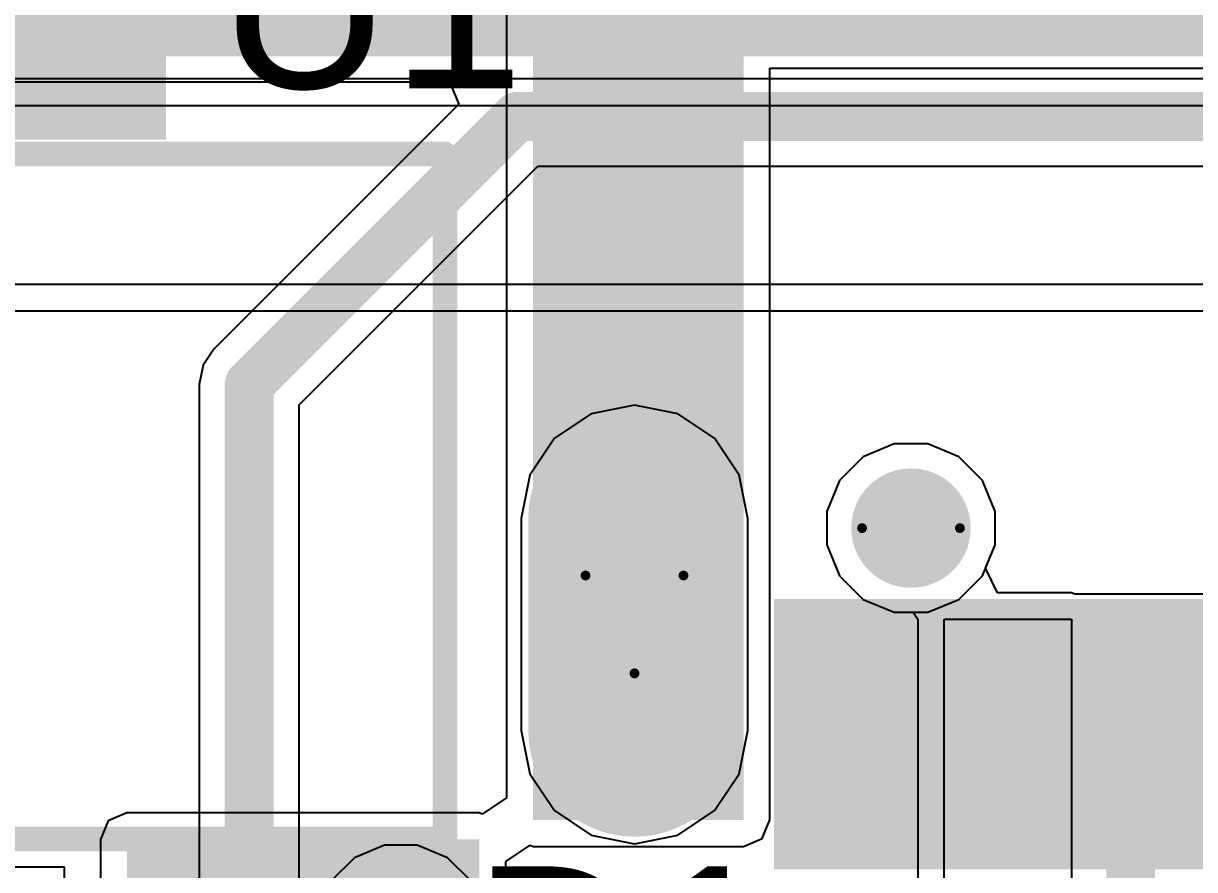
# Model space of a CAD drawing. Header units: inches. Extents: x -0.2 to 15.8, y 0 to 3.5.
# Drawn here: x 0.5909 to 0.8302, y 1.6918 to 1.8648 of the extents above; entities that cross this region are included whole.
import ezdxf

# ---------------------------------------------------------------- set-up
doc = ezdxf.new("R2010")
doc.units = ezdxf.units.IN
doc.header["$MEASUREMENT"] = 0
for name, color, linetype in [('Bottom Layer', 5, 'Continuous'), ('Bottom Solder', 6, 'Continuous'), ('Drill Drawing', 1, 'Continuous'), ('Multi-Layer', 9, 'Continuous'), ('Pad Holes', 156, 'Continuous'), ('Signal_1', 16, 'Continuous'), ('Signal_2', 76, 'Continuous'), ('Top Layer', 1, 'Continuous'), ('Top Overlay', 2, 'Continuous'), ('Top Paste', 8, 'Continuous'), ('Top Solder', 216, 'Continuous')]:
    doc.layers.add(name, color=color, linetype=linetype)
doc.styles.add('Arial', font='', dxfattribs={"height": 0.2})
doc.styles.get('Arial').set_extended_font_data('Arial')

msp = doc.modelspace()

# ---------------------------------------------------------------- hatches: boundary and pattern name
at = {"layer": 'Bottom Layer'}
h = msp.add_hatch(color=5, dxfattribs=at)
edge = h.paths.add_edge_path()
edge.add_arc((0.71572, 1.76359), 0.01772, 0, 180)
edge.add_line((0.69801, 1.76359), (0.69801, 1.72028))
edge.add_arc((0.71572, 1.72028), 0.01772, 180, 360)
edge.add_line((0.73344, 1.72028), (0.73344, 1.76359))
at = {"layer": 'Bottom Solder'}
h = msp.add_hatch(color=6, dxfattribs=at)
edge = h.paths.add_edge_path()
edge.add_arc((0.71572, 1.76359), 0.02172, 0, 180)
edge.add_line((0.69401, 1.76359), (0.69401, 1.72028))
edge.add_arc((0.71572, 1.72028), 0.02172, 180, 360)
edge.add_line((0.73744, 1.72028), (0.73744, 1.76359))
h = msp.add_hatch(color=6, dxfattribs=at)
edge = h.paths.add_edge_path()
edge.add_arc((0.77222, 1.76162), 0.004, 0, 360)
at = {"layer": 'Multi-Layer'}
h = msp.add_hatch(color=9, dxfattribs=at)
edge = h.paths.add_edge_path()
edge.add_arc((0.71572, 1.76359), 0.01772, 0, 180)
edge.add_line((0.69801, 1.76359), (0.69801, 1.72028))
edge.add_arc((0.71572, 1.72028), 0.01772, 180, 360)
edge.add_line((0.73344, 1.72028), (0.73344, 1.76359))
at = {"layer": 'Pad Holes'}
h = msp.add_hatch(color=7, dxfattribs=at)
edge = h.paths.add_edge_path()
edge.add_arc((0.71572, 1.76359), 0.01181, 0, 180)
edge.add_line((0.70391, 1.76359), (0.70391, 1.72028))
edge.add_arc((0.71572, 1.72028), 0.01181, 180, 360)
edge.add_line((0.72754, 1.72028), (0.72754, 1.76359))
h = msp.add_hatch(color=7, dxfattribs=at)
edge = h.paths.add_edge_path()
edge.add_arc((0.77222, 1.76162), 0.0122, 0, 360)
at = {"layer": 'Signal_1'}
h = msp.add_hatch(color=16, dxfattribs=at)
edge = h.paths.add_edge_path()
edge.add_arc((0.71572, 1.76359), 0.01772, 0, 180)
edge.add_line((0.69801, 1.76359), (0.69801, 1.72028))
edge.add_arc((0.71572, 1.72028), 0.01772, 180, 360)
edge.add_line((0.73344, 1.72028), (0.73344, 1.76359))
at = {"layer": 'Signal_2'}
h = msp.add_hatch(color=76, dxfattribs=at)
edge = h.paths.add_edge_path()
edge.add_arc((0.71572, 1.76359), 0.01772, 0, 180)
edge.add_line((0.69801, 1.76359), (0.69801, 1.72028))
edge.add_arc((0.71572, 1.72028), 0.01772, 180, 360)
edge.add_line((0.73344, 1.72028), (0.73344, 1.76359))
at = {"layer": 'Top Layer'}
for points in [[(0.144, 1.841), (0.62, 1.841), (0.62, 1.944), (0.144, 1.944)], [(1.078, 1.861), (1.078, 1.94391), (0.695, 1.94391), (0.695, 1.861)], [(0.6159, 1.84879), (0.4781, 1.84879), (0.4781, 1.93541), (0.6159, 1.93541)], [(0.738, 1.8976), (0.695, 1.8976), (0.695, 1.702), (0.738, 1.702)], [(0.77183, 1.69587), (0.74821, 1.69587), (0.74821, 1.74312), (0.77183, 1.74312)], [(0.7797, 1.74312), (0.80332, 1.74312), (0.80332, 1.69587), (0.7797, 1.69587)], [(0.8112, 1.74312), (0.82301, 1.74312), (0.82301, 1.69587), (0.8112, 1.69587)], [(0.612, 1.6), (0.63258, 1.6), (0.63258, 1.698), (0.612, 1.698)], [(0.625, 1.508), (0.684, 1.508), (0.684, 1.698), (0.625, 1.698)]]:
    msp.add_hatch(color=1, dxfattribs=at).paths.add_polyline_path(points)
h = msp.add_hatch(color=1, dxfattribs=at)
edge = h.paths.add_edge_path()
edge.add_arc((0.71572, 1.76359), 0.01772, 0, 180)
edge.add_line((0.69801, 1.76359), (0.69801, 1.72028))
edge.add_arc((0.71572, 1.72028), 0.01772, 180, 360)
edge.add_line((0.73344, 1.72028), (0.73344, 1.76359))
at = {"layer": 'Top Paste'}
for points in [[(0.6159, 1.84879), (0.4781, 1.84879), (0.4781, 1.93541), (0.6159, 1.93541)], [(0.77183, 1.69587), (0.74821, 1.69587), (0.74821, 1.74312), (0.77183, 1.74312)], [(0.7797, 1.74312), (0.80332, 1.74312), (0.80332, 1.69587), (0.7797, 1.69587)], [(0.8112, 1.74312), (0.82301, 1.74312), (0.82301, 1.69587), (0.8112, 1.69587)]]:
    msp.add_hatch(color=8, dxfattribs=at).paths.add_polyline_path(points)
at = {"layer": 'Top Solder'}
for points in [[(0.6179, 1.84679), (0.4761, 1.84679), (0.4761, 1.93741), (0.6179, 1.93741)], [(0.77583, 1.69187), (0.74421, 1.69187), (0.74421, 1.74712), (0.77583, 1.74712)], [(0.7757, 1.74712), (0.80732, 1.74712), (0.80732, 1.69187), (0.7757, 1.69187)], [(0.8072, 1.74712), (0.82701, 1.74712), (0.82701, 1.69187), (0.8072, 1.69187)], [(0.82688, 1.74712), (0.84669, 1.74712), (0.84669, 1.69187), (0.82688, 1.69187)]]:
    msp.add_hatch(color=216, dxfattribs=at).paths.add_polyline_path(points)
h = msp.add_hatch(color=216, dxfattribs=at)
edge = h.paths.add_edge_path()
edge.add_arc((0.71572, 1.76359), 0.02172, 0, 180)
edge.add_line((0.69401, 1.76359), (0.69401, 1.72028))
edge.add_arc((0.71572, 1.72028), 0.02172, 180, 360)
edge.add_line((0.73744, 1.72028), (0.73744, 1.76359))
h = msp.add_hatch(color=216, dxfattribs=at)
edge = h.paths.add_edge_path()
edge.add_arc((0.77222, 1.76162), 0.004, 0, 360)

# ---------------------------------------------------------------- linework, layer by layer
at = {"layer": 'Bottom Layer'}
for p, q in [((0.50326, 1.85284), (0.67789, 1.85284)), ((0.67789, 1.85284), (0.6798, 1.84822)), ((0.6798, 1.84822), (0.62979, 1.79821)), ((0.6472, 1.78678), (0.69597, 1.83555)), ((0.69597, 1.83555), (0.86644, 1.83555)), ((0.62979, 1.79821), (0.62758, 1.7949)), ((0.62758, 1.7949), (0.6268, 1.791)), ((0.6268, 1.791), (0.6268, 1.449)), ((0.6472, 1.68677), (0.6472, 1.78678)), ((0.71572, 1.78675), (0.70686, 1.78499)), ((0.72459, 1.78499), (0.71572, 1.78675)), ((0.70686, 1.78499), (0.69935, 1.77997)), ((0.7321, 1.77997), (0.72459, 1.78499)), ((0.69935, 1.77997), (0.69433, 1.77245)), ((0.73712, 1.77245), (0.7321, 1.77997)), ((0.7688, 1.77883), (0.76248, 1.77621)), ((0.77564, 1.77883), (0.7688, 1.77883)), ((0.78197, 1.77621), (0.77564, 1.77883)), ((0.76248, 1.77621), (0.75764, 1.77137)), ((0.78681, 1.77137), (0.78197, 1.77621)), ((0.69433, 1.77245), (0.69256, 1.76359)), ((0.73889, 1.76359), (0.73712, 1.77245)), ((0.75764, 1.77137), (0.75502, 1.76504)), ((0.78943, 1.76504), (0.78681, 1.77137)), ((0.75502, 1.76504), (0.75502, 1.7582)), ((0.78943, 1.7582), (0.78943, 1.76504)), ((0.69256, 1.76359), (0.69256, 1.72028)), ((0.73889, 1.72028), (0.73889, 1.76359)), ((0.75502, 1.7582), (0.75764, 1.75188)), ((0.78681, 1.75188), (0.78943, 1.7582)), ((0.75764, 1.75188), (0.76248, 1.74704)), ((0.78197, 1.74704), (0.78681, 1.75188)), ((0.76248, 1.74704), (0.7688, 1.74442)), ((0.77564, 1.74442), (0.78197, 1.74704)), ((0.7688, 1.74442), (0.77564, 1.74442)), ((0.69256, 1.72028), (0.69433, 1.71142)), ((0.73712, 1.71142), (0.73889, 1.72028)), ((0.69433, 1.71142), (0.69935, 1.70391)), ((0.7321, 1.70391), (0.73712, 1.71142)), ((0.69935, 1.70391), (0.70686, 1.69888)), ((0.72459, 1.69888), (0.7321, 1.70391)), ((0.66466, 1.69681), (0.65848, 1.69425)), ((0.67134, 1.69681), (0.66466, 1.69681)), ((0.67752, 1.69425), (0.67134, 1.69681)), ((0.70686, 1.69888), (0.71572, 1.69712)), ((0.71572, 1.69712), (0.72459, 1.69888)), ((0.65848, 1.69425), (0.65375, 1.68952)), ((0.68225, 1.68952), (0.67752, 1.69425))]:
    msp.add_line(p, q, dxfattribs=at)
for points in [[(0.49904, 1.86304, 0.01, 0.01, 0), (1.28899, 1.86304, 0.01, 0.01, 0)], [(0.637, 1.791, 0.01, 0.01, 0), (0.69175, 1.84575, 0.01, 0.01, 0)], [(0.69175, 1.84575, 0.01, 0.01, 0), (1.37875, 1.84575, 0.01, 0.01, 0)], [(0.637, 1.449, 0.01, 0.01, 0), (0.637, 1.791, 0.01, 0.01, 0)]]:
    msp.add_lwpolyline(points, format="xyseb", dxfattribs=at)
for points in [[(0.68925, 1.84575, 0.005, 0.005, 1), (0.69425, 1.84575, 0.005, 0.005, 1)], [(0.68925, 1.84575, 0.005, 0.005, 1), (0.69425, 1.84575, 0.005, 0.005, 1)], [(0.6345, 1.791, 0.005, 0.005, 1), (0.6395, 1.791, 0.005, 0.005, 1)], [(0.6345, 1.791, 0.005, 0.005, 1), (0.6395, 1.791, 0.005, 0.005, 1)]]:
    msp.add_lwpolyline(points, format="xyseb", close=True, dxfattribs=at)
at = {"layer": 'Drill Drawing'}
for points in [[(0.78222, 1.76162, 0.002, 0.002, 1), (0.76222, 1.76162, 0.002, 0.002, 1)], [(0.76172, 1.76162, 0.001, 0.001, 1), (0.76272, 1.76162, 0.001, 0.001, 1)], [(0.78172, 1.76162, 0.001, 0.001, 1), (0.78272, 1.76162, 0.001, 0.001, 1)], [(0.70522, 1.75194, 0.001, 0.001, 1), (0.70622, 1.75194, 0.001, 0.001, 1)], [(0.70522, 1.75194, 0.001, 0.001, 1), (0.70622, 1.75194, 0.001, 0.001, 1)], [(0.72523, 1.75194, 0.001, 0.001, 1), (0.72623, 1.75194, 0.001, 0.001, 1)], [(0.72523, 1.75194, 0.001, 0.001, 1), (0.72623, 1.75194, 0.001, 0.001, 1)], [(0.71522, 1.73194, 0.001, 0.001, 1), (0.71623, 1.73194, 0.001, 0.001, 1)], [(0.71522, 1.73194, 0.001, 0.001, 1), (0.71623, 1.73194, 0.001, 0.001, 1)]]:
    msp.add_lwpolyline(points, format="xyseb", close=True, dxfattribs=at)
for points in [[(0.70573, 1.75194, 0.002, 0.002, 0), (0.72572, 1.75194, 0.002, 0.002, 0)], [(0.70573, 1.75194, 0.002, 0.002, 0), (0.71572, 1.73194, 0.002, 0.002, 0)], [(0.71572, 1.73194, 0.002, 0.002, 0), (0.72572, 1.75194, 0.002, 0.002, 0)]]:
    msp.add_lwpolyline(points, format="xyseb", dxfattribs=at)
at = {"layer": 'Signal_1'}
for p, q in [((1.31156, 1.85341), (0.44345, 1.85341)), ((0.43452, 1.848), (1.67139, 1.848)), ((0.71572, 1.78675), (0.70686, 1.78499)), ((0.72459, 1.78499), (0.71572, 1.78675)), ((0.70686, 1.78499), (0.69935, 1.77997)), ((0.7321, 1.77997), (0.72459, 1.78499)), ((0.69935, 1.77997), (0.69433, 1.77245)), ((0.73712, 1.77245), (0.7321, 1.77997)), ((0.7688, 1.77883), (0.76248, 1.77621)), ((0.77564, 1.77883), (0.7688, 1.77883)), ((0.78197, 1.77621), (0.77564, 1.77883)), ((0.76248, 1.77621), (0.75764, 1.77137)), ((0.78681, 1.77137), (0.78197, 1.77621)), ((0.69433, 1.77245), (0.69256, 1.76359)), ((0.73889, 1.76359), (0.73712, 1.77245)), ((0.75764, 1.77137), (0.75502, 1.76504)), ((0.78943, 1.76504), (0.78681, 1.77137)), ((0.75502, 1.76504), (0.75502, 1.7582)), ((0.78943, 1.7582), (0.78943, 1.76504)), ((0.69256, 1.76359), (0.69256, 1.72028)), ((0.73889, 1.72028), (0.73889, 1.76359)), ((0.75502, 1.7582), (0.75764, 1.75188)), ((0.78681, 1.75188), (0.78943, 1.7582)), ((0.75764, 1.75188), (0.76248, 1.74704)), ((0.78197, 1.74704), (0.78681, 1.75188)), ((0.76248, 1.74704), (0.7688, 1.74442)), ((0.77564, 1.74442), (0.78197, 1.74704)), ((0.7688, 1.74442), (0.77564, 1.74442)), ((0.69256, 1.72028), (0.69433, 1.71142)), ((0.73712, 1.71142), (0.73889, 1.72028)), ((0.69433, 1.71142), (0.69935, 1.70391)), ((0.7321, 1.70391), (0.73712, 1.71142)), ((0.69935, 1.70391), (0.70686, 1.69888)), ((0.72459, 1.69888), (0.7321, 1.70391)), ((0.70686, 1.69888), (0.71572, 1.69712)), ((0.71572, 1.69712), (0.72459, 1.69888))]:
    msp.add_line(p, q, dxfattribs=at)
at = {"layer": 'Signal_2'}
for p, q in [((0.99901, 1.81141), (0.461, 1.81141)), ((0.461, 1.806), (0.99901, 1.806)), ((0.71572, 1.78675), (0.70686, 1.78499)), ((0.72459, 1.78499), (0.71572, 1.78675)), ((0.70686, 1.78499), (0.69935, 1.77997)), ((0.7321, 1.77997), (0.72459, 1.78499)), ((0.69935, 1.77997), (0.69433, 1.77245)), ((0.73712, 1.77245), (0.7321, 1.77997)), ((0.7688, 1.77883), (0.76248, 1.77621)), ((0.77564, 1.77883), (0.7688, 1.77883)), ((0.78197, 1.77621), (0.77564, 1.77883)), ((0.76248, 1.77621), (0.75764, 1.77137)), ((0.78681, 1.77137), (0.78197, 1.77621)), ((0.69433, 1.77245), (0.69256, 1.76359)), ((0.73889, 1.76359), (0.73712, 1.77245)), ((0.75764, 1.77137), (0.75502, 1.76504)), ((0.78943, 1.76504), (0.78681, 1.77137)), ((0.75502, 1.76504), (0.75502, 1.7582)), ((0.78943, 1.7582), (0.78943, 1.76504)), ((0.69256, 1.76359), (0.69256, 1.72028)), ((0.73889, 1.72028), (0.73889, 1.76359)), ((0.75502, 1.7582), (0.75764, 1.75188)), ((0.78681, 1.75188), (0.78943, 1.7582)), ((0.75764, 1.75188), (0.76248, 1.74704)), ((0.78197, 1.74704), (0.78681, 1.75188)), ((0.76248, 1.74704), (0.7688, 1.74442)), ((0.77564, 1.74442), (0.78197, 1.74704)), ((0.7688, 1.74442), (0.77564, 1.74442)), ((0.69256, 1.72028), (0.69433, 1.71142)), ((0.73712, 1.71142), (0.73889, 1.72028)), ((0.69433, 1.71142), (0.69935, 1.70391)), ((0.7321, 1.70391), (0.73712, 1.71142)), ((0.69935, 1.70391), (0.70686, 1.69888)), ((0.72459, 1.69888), (0.7321, 1.70391)), ((0.66466, 1.69681), (0.65848, 1.69425)), ((0.67134, 1.69681), (0.66466, 1.69681)), ((0.67752, 1.69425), (0.67134, 1.69681)), ((0.70686, 1.69888), (0.71572, 1.69712)), ((0.71572, 1.69712), (0.72459, 1.69888)), ((0.65848, 1.69425), (0.65375, 1.68952)), ((0.68225, 1.68952), (0.67752, 1.69425))]:
    msp.add_line(p, q, dxfattribs=at)
at = {"layer": 'Top Layer'}
for p, q in [((0.68959, 1.8976), (0.68959, 1.861)), ((0.68959, 1.861), (0.68959, 1.70651)), ((0.74341, 1.702), (0.74341, 1.85559)), ((0.74341, 1.85559), (1.02959, 1.85559)), ((0.7688, 1.77883), (0.76248, 1.77621)), ((0.77564, 1.77883), (0.7688, 1.77883)), ((0.78197, 1.77621), (0.77564, 1.77883)), ((0.76248, 1.77621), (0.75764, 1.77137)), ((0.78681, 1.77137), (0.78197, 1.77621)), ((0.75764, 1.77137), (0.75502, 1.76504)), ((0.78943, 1.76504), (0.78681, 1.77137)), ((0.75502, 1.76504), (0.75502, 1.7582)), ((0.78943, 1.7582), (0.78943, 1.76504)), ((0.75502, 1.7582), (0.75764, 1.75188)), ((0.78744, 1.75341), (0.78943, 1.7582)), ((0.75764, 1.75188), (0.76248, 1.74704)), ((0.78987, 1.74841), (0.78744, 1.75341)), ((0.76248, 1.74704), (0.7688, 1.74442)), ((0.805, 1.74841), (0.78987, 1.74841)), ((0.80571, 1.74812), (0.805, 1.74841)), ((0.84615, 1.74812), (0.80571, 1.74812)), ((0.7688, 1.74442), (0.77264, 1.74442)), ((0.77264, 1.74442), (0.77359, 1.743)), ((0.77359, 1.743), (0.77359, 1.68141)), ((0.779, 1.676), (0.779, 1.743)), ((0.779, 1.743), (0.805, 1.743)), ((0.805, 1.743), (0.805, 1.64742)), ((0.68959, 1.70651), (0.68459, 1.70317)), ((0.60817, 1.70183), (0.60659, 1.698)), ((0.612, 1.70341), (0.60817, 1.70183)), ((0.684, 1.70341), (0.612, 1.70341)), ((0.68459, 1.70317), (0.684, 1.70341)), ((0.74183, 1.69817), (0.74341, 1.702)), ((0.60659, 1.698), (0.60659, 1.6)), ((0.68941, 1.69349), (0.69441, 1.69683)), ((0.69441, 1.69683), (0.695, 1.69659)), ((0.738, 1.69659), (0.74183, 1.69817)), ((0.695, 1.69659), (0.738, 1.69659)), ((0.59925, 1.69237), (0.58911, 1.69237)), ((0.59925, 1.59575), (0.59925, 1.69237)), ((0.68941, 1.508), (0.68941, 1.69349))]:
    msp.add_line(p, q, dxfattribs=at)
for points in [[(0.71572, 1.74194, 0.025, 0.025, 0), (0.71572, 1.90628, 0.025, 0.025, 0)], [(0.8171, 1.6451, 0.01, 0.01, 0), (0.8171, 1.7195, 0.01, 0.01, 0)]]:
    msp.add_lwpolyline(points, format="xyseb", dxfattribs=at)
for points in [[(0.70947, 1.74194, 0.0125, 0.0125, 1), (0.72198, 1.74194, 0.0125, 0.0125, 1)], [(0.8146, 1.7195, 0.005, 0.005, 1), (0.8196, 1.7195, 0.005, 0.005, 1)]]:
    msp.add_lwpolyline(points, format="xyseb", close=True, dxfattribs=at)
at = {"layer": 'Top Overlay'}
for points in [[(0.71102, 1.7955, 0.005, 0.005, 0), (0.71102, 1.8595, 0.005, 0.005, 0)], [(0.417, 1.83808, 0.005, 0.005, 0), (0.677, 1.83808, 0.005, 0.005, 0)], [(0.677, 1.69808, 0.005, 0.005, 0), (0.677, 1.83808, 0.005, 0.005, 0)], [(0.417, 1.69808, 0.005, 0.005, 0), (0.677, 1.69808, 0.005, 0.005, 0)]]:
    msp.add_lwpolyline(points, format="xyseb", dxfattribs=at)
for points in [[(0.70977, 1.8595, 0.0025, 0.0025, 1), (0.71227, 1.8595, 0.0025, 0.0025, 1)], [(0.67575, 1.83808, 0.0025, 0.0025, 1), (0.67825, 1.83808, 0.0025, 0.0025, 1)], [(0.67575, 1.83808, 0.0025, 0.0025, 1), (0.67825, 1.83808, 0.0025, 0.0025, 1)], [(0.70977, 1.7955, 0.0025, 0.0025, 1), (0.71227, 1.7955, 0.0025, 0.0025, 1)], [(0.67575, 1.69808, 0.0025, 0.0025, 1), (0.67825, 1.69808, 0.0025, 0.0025, 1)], [(0.67575, 1.69808, 0.0025, 0.0025, 1), (0.67825, 1.69808, 0.0025, 0.0025, 1)]]:
    msp.add_lwpolyline(points, format="xyseb", close=True, dxfattribs=at)

# ---------------------------------------------------------------- texts
at = {"layer": 'Top Overlay', "style": 'Arial'}
for s, p in [('U1', (0.63067, 1.85151)), ('D1', (0.68267, 1.65751))]:
    msp.add_text(s, height=0.035, dxfattribs=at).set_placement(p)

doc.saveas('drawing.dxf')
